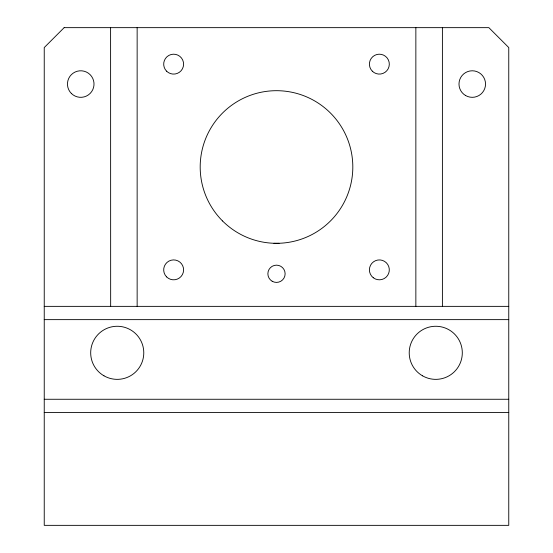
<?xml version="1.0" encoding="UTF-8"?>
<svg xmlns="http://www.w3.org/2000/svg" width="553" height="553" viewBox="0 0 553 553"><rect width="100%" height="100%" fill="white"/><g stroke="black" fill="none" stroke-linecap="round" stroke-linejoin="round"><path stroke-width="0.83" d="M273.949 243.32L279.051 243.32M44.24 306.362L508.76 306.362M44.24 319.634L508.76 319.634M44.24 399.266L508.76 399.266M44.24 412.538L508.76 412.538M442.4 27.65L442.4 306.362M415.856 27.65L415.856 306.362M137.144 27.65L137.144 306.362M110.6 27.65L110.662 306.362M64.148 27.65L44.24 47.558L44.24 525.35L508.76 525.35L508.76 47.558L488.852 27.65L64.148 27.65M422.492 375.805A26.544 26.544 0 0 0 462.308 352.814A26.544 26.544 0 0 0 422.492 329.823A26.544 26.544 0 0 0 422.492 375.805M103.964 375.805A26.544 26.544 0 0 0 143.78 352.814A26.544 26.544 0 0 0 103.964 329.823A26.544 26.544 0 0 0 103.964 375.805M222.541 220.965A76.314 76.314 0 0 0 350.215 186.755A76.314 76.314 0 0 0 256.751 93.291A76.314 76.314 0 0 0 222.541 220.965M373.268 277.737A9.954 9.954 0 0 0 389.222 271.198A9.954 9.954 0 0 0 375.584 260.657A9.954 9.954 0 0 0 373.268 277.737M166.605 276.901A9.954 9.954 0 0 0 183.257 272.442A9.954 9.954 0 0 0 171.064 260.249A9.954 9.954 0 0 0 166.605 276.901M166.605 71.185A9.954 9.954 0 0 0 183.257 66.726A9.954 9.954 0 0 0 171.064 54.533A9.954 9.954 0 0 0 166.605 71.185M372.321 71.185A9.954 9.954 0 0 0 388.973 66.726A9.954 9.954 0 0 0 376.78 54.533A9.954 9.954 0 0 0 372.321 71.185M465.626 95.551A13.272 13.272 0 0 0 485.534 84.056A13.272 13.272 0 0 0 465.626 72.561A13.272 13.272 0 0 0 465.626 95.551M272.187 281.256A8.627 8.627 0 0 0 285.127 273.783A8.627 8.627 0 0 0 272.187 266.311A8.627 8.627 0 0 0 272.187 281.256M71.351 93.443A13.272 13.272 0 0 0 93.561 87.492A13.272 13.272 0 0 0 77.302 71.233A13.272 13.272 0 0 0 71.351 93.443"/></g></svg>
